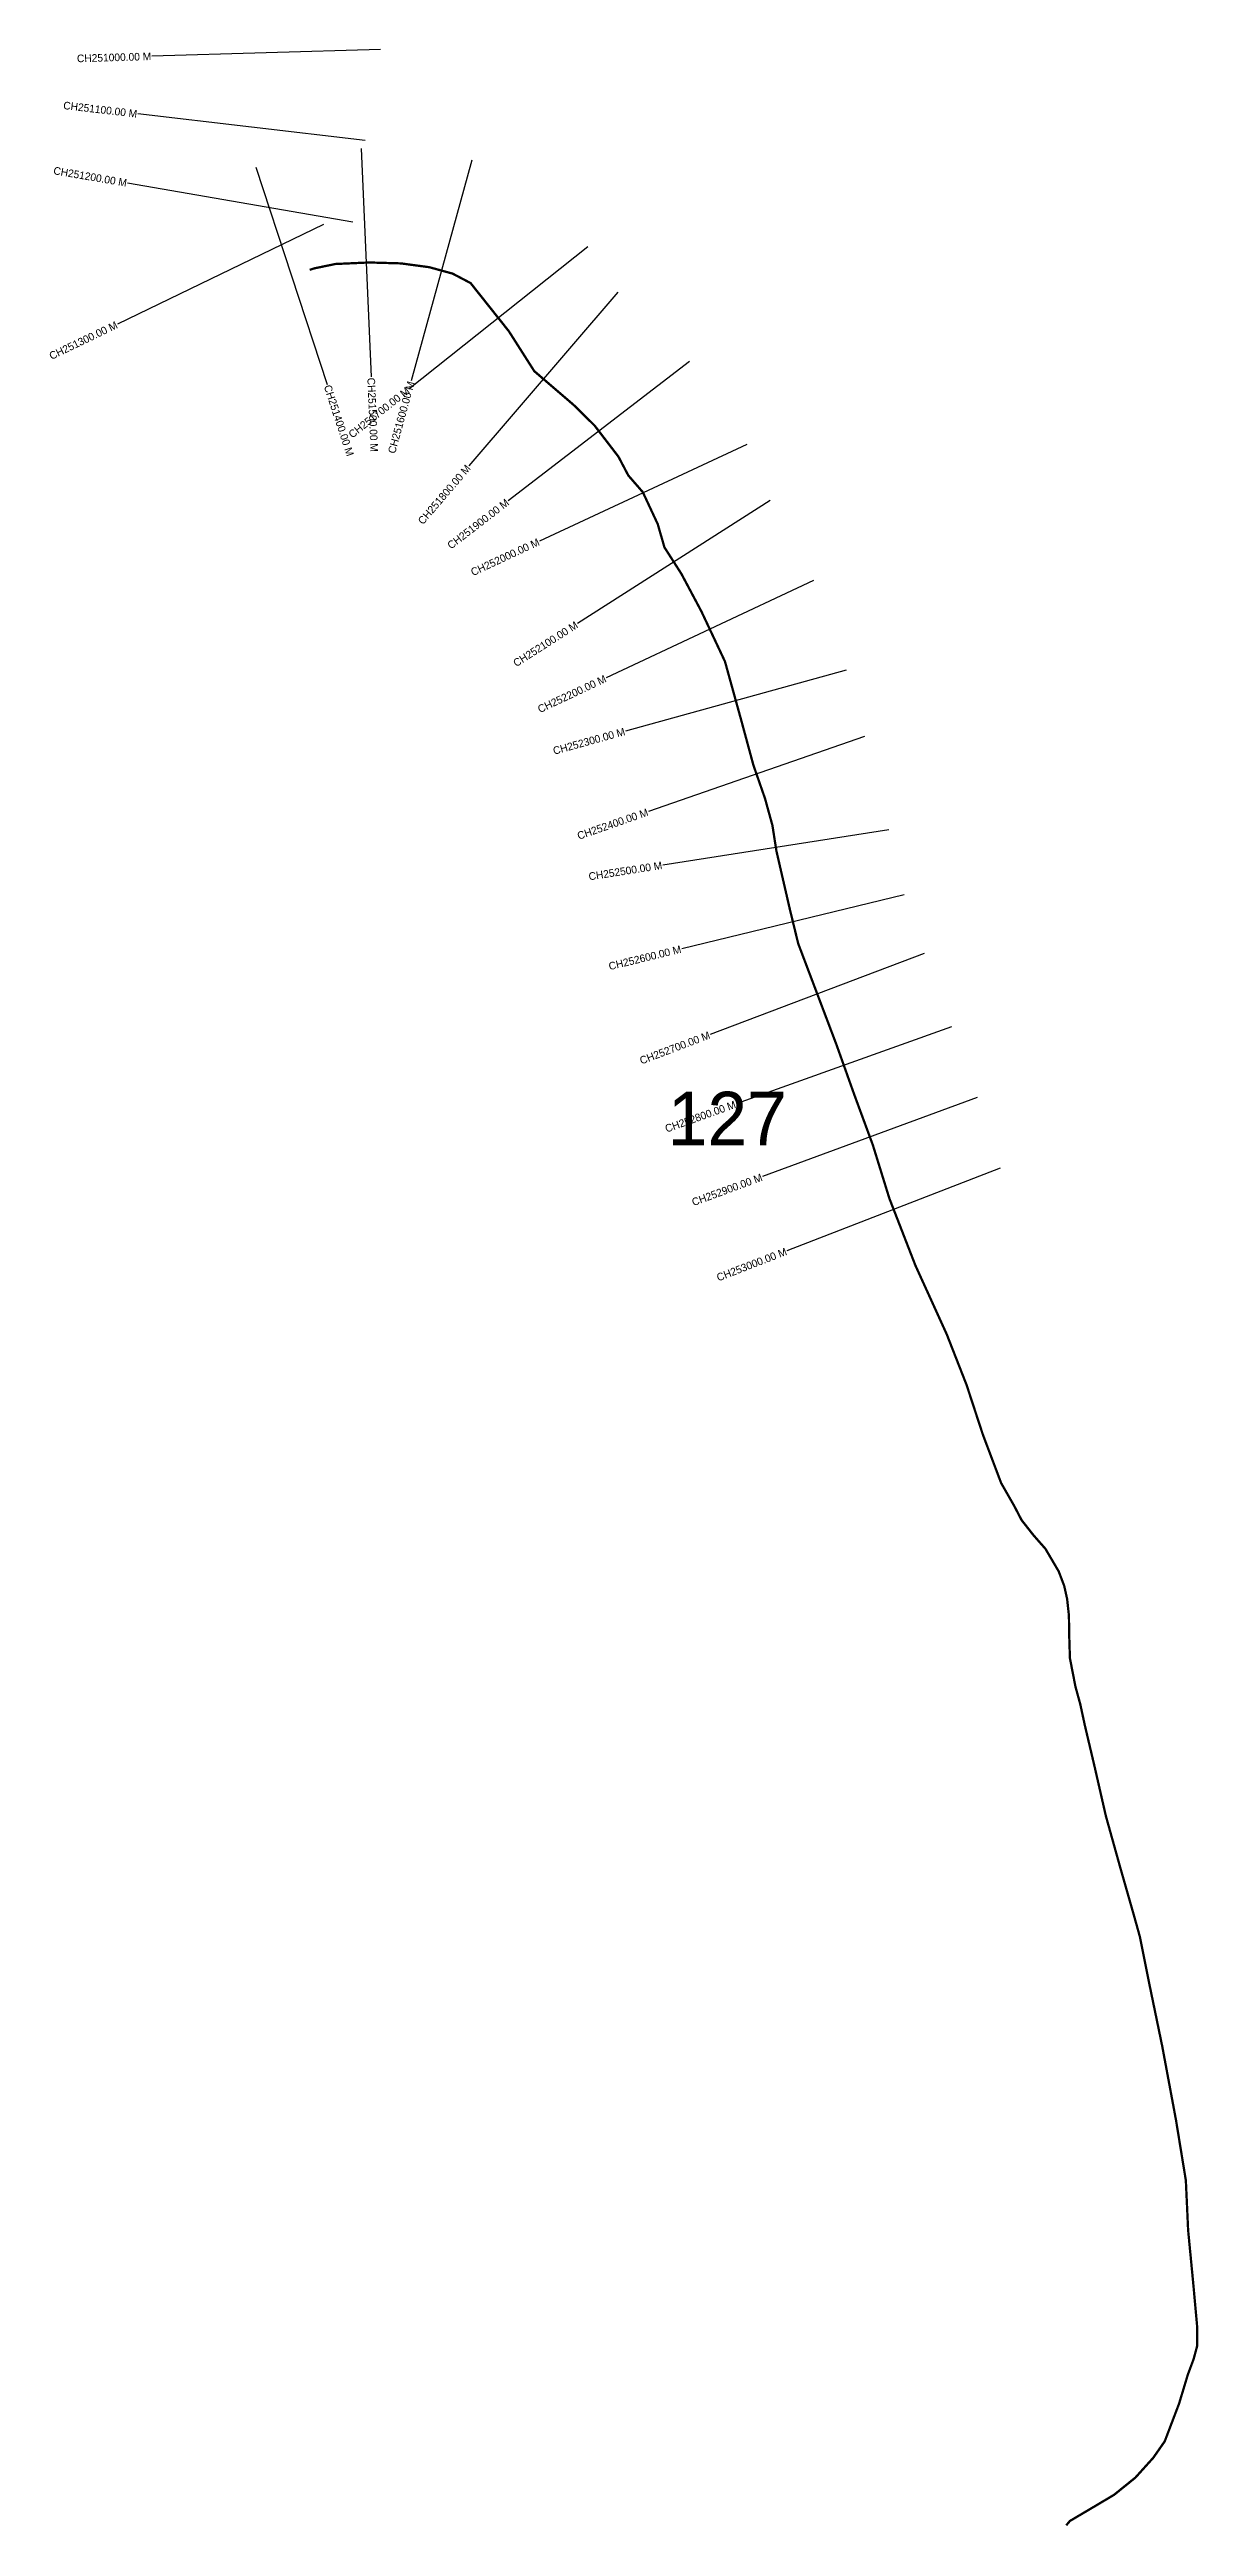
# Model space of a CAD drawing. Header units: feet. Extents: x 277441 to 282835, y 2039155 to 2046131.
# Drawn here: x 277443 to 278950, y 2039155 to 2042403 of the extents above; entities that cross this region are included whole.
import ezdxf
from ezdxf.enums import TextEntityAlignment as Align

# ---------------------------------------------------------------- set-up
doc = ezdxf.new("R2010")
doc.units = ezdxf.units.FT
doc.header["$MEASUREMENT"] = 0
for name, color, linetype in [('CS', 134, 'Continuous'), ('CSMark', 6, 'Continuous'), ('NATURALLY PROTECTED', 3, 'Continuous')]:
    doc.layers.add(name, color=color, linetype=linetype)

msp = doc.modelspace()

# ---------------------------------------------------------------- linework, layer by layer
at = {"layer": 'CS'}
for p, q in [((277877.6, 2042403.5), (277577.7, 2042394.6)), ((277857.2, 2042284), (277559.2, 2042319)), ((277852, 2042273.8), (277865, 2041974.1)), ((277997.3, 2042258.2), (277917.8, 2041968.9)), ((277841.3, 2042177), (277545.7, 2042228.2)), ((277714, 2042249.2), (277807.4, 2041964.1)), ((277802.7, 2042173.8), (277532.5, 2042043.5)), ((278149.3, 2042144.7), (277914.4, 2041958.2)), ((278188.5, 2042085.3), (277993.3, 2041857.6)), ((278282.5, 2041994.5), (278044.8, 2041811.6)), ((278357.7, 2041885.6), (278085.8, 2041758.8)), ((278388.5, 2041812), (278135.6, 2041650.6)), ((278445, 2041706.9), (278173.4, 2041579.5)), ((278487.8, 2041589.6), (278198.7, 2041509.6)), ((278512, 2041502.6), (278228.7, 2041404)), ((278544, 2041379.9), (278247.6, 2041333.9)), ((278563.9, 2041294.8), (278272.4, 2041224.1)), ((278590.4, 2041217.9), (278309.8, 2041111.7)), ((278626.2, 2041121.5), (278343.7, 2041020.7)), ((278659.9, 2041029.1), (278378.4, 2040925.2)), ((278690.1, 2040936.4), (278410.4, 2040827.9))]:
    msp.add_line(p, q, dxfattribs=at)
at = {"layer": 'NATURALLY PROTECTED', "const_width": 3, "flags": 128}
msp.add_lwpolyline([(277784.5, 2042114.5), (277790.7, 2042116.5), (277818.3, 2042122.2), (277862.4, 2042124.2), (277904.1, 2042123), (277941.3, 2042118), (277971.9, 2042109.6), (277995.5, 2042097.2), (278045.7, 2042034), (278079, 2041981.7), (278130.6, 2041937.4), (278158.1, 2041910.3), (278189.4, 2041869.5), (278202.3, 2041844.9), (278221.4, 2041822.9), (278240.9, 2041781.1), (278249.7, 2041750.6), (278271.9, 2041715.9), (278298.3, 2041666.3), (278329.1, 2041600.8), (278350.1, 2041524.9), (278366.3, 2041465.1), (278381.6, 2041421.1), (278391.3, 2041385.9), (278396.5, 2041352.5), (278414.1, 2041276.1), (278425.1, 2041230.9), (278475.2, 2041098.5), (278498.8, 2041032.3), (278523, 2040966.6), (278544.7, 2040896.5), (278578.7, 2040809), (278619.9, 2040718.4), (278645.8, 2040652.3), (278667.2, 2040587), (278691.2, 2040523.4), (278708.5, 2040493.1), (278718, 2040474.8), (278733.4, 2040455.2), (278749.3, 2040437.1), (278766.7, 2040407.5), (278773.9, 2040388.5), (278777.7, 2040371.5), (278780.1, 2040349.5), (278780.4, 2040325.4), (278781.4, 2040293.6), (278788.7, 2040256.1), (278794.9, 2040233.6), (278800.8, 2040206.3), (278813.9, 2040150.7), (278828.5, 2040086.8), (278848, 2040016.9), (278865.1, 2039957.1), (278873, 2039928.8), (278885.5, 2039866.5), (278902.4, 2039784.9), (278920.5, 2039687.8), (278933.4, 2039608.8), (278936.4, 2039543.4), (278943.4, 2039470.5), (278948.4, 2039415), (278948.2, 2039391.5), (278943.6, 2039374.4), (278936.1, 2039354.3), (278924.5, 2039315.9), (278905.7, 2039266.5), (278890.7, 2039245), (278867.3, 2039219), (278839.3, 2039196.4), (278809, 2039178.4), (278781.4, 2039162.1), (278776.6, 2039156.4)], dxfattribs=at)

# ---------------------------------------------------------------- texts
at = {"insert": (278254, 2041036.5), "char_height": 70, "attachment_point": 1}
msp.add_mtext_dynamic_manual_height_columns('127', width=214.982, gutter_width=1, heights=[0], dxfattribs=at)
at = {"layer": 'CSMark'}
for s, rotation, p in [('CH251000.00 M', 1.6951, (277576.7, 2042394.6)), ('CH251100.00 M', 353.3131, (277558.3, 2042319.1)), ('CH251200.00 M', 350.182, (277544.7, 2042228.4)), ('CH251300.00 M', 25.7372, (277531.6, 2042043.1)), ('CH251600.00 M', 74.6326, (277917.5, 2041968)), ('CH251700.00 M', 38.4385, (277913.6, 2041957.6)), ('CH251800.00 M', 49.4009, (277992.7, 2041856.8)), ('CH251900.00 M', 37.5826, (278044, 2041811)), ('CH252000.00 M', 24.9877, (278084.9, 2041758.4)), ('CH252100.00 M', 32.554, (278134.8, 2041650)), ('CH252200.00 M', 25.1432, (278172.5, 2041579)), ('CH252300.00 M', 15.4605, (278197.7, 2041509.3)), ('CH252400.00 M', 19.1921, (278227.8, 2041403.7)), ('CH252500.00 M', 8.831, (278246.6, 2041333.7)), ('CH252600.00 M', 13.6451, (278271.4, 2041223.8)), ('CH252700.00 M', 20.7315, (278308.9, 2041111.4)), ('CH252800.00 M', 19.6407, (278342.7, 2041020.4)), ('CH252900.00 M', 20.2472, (278377.5, 2040924.9)), ('CH253000.00 M', 21.203, (278409.5, 2040827.6))]:
    msp.add_text(s, height=10, rotation=rotation, dxfattribs=at).set_placement(p, align=Align.MIDDLE_RIGHT)
for s, rotation, p in [('CH251400.00 M', 288.1278, (277807.7, 2041963.2)), ('CH251500.00 M', 272.4881, (277865.1, 2041973.1))]:
    msp.add_text(s, height=10, rotation=rotation, dxfattribs=at).set_placement(p, align=Align.MIDDLE_LEFT)

doc.saveas('drawing.dxf')
